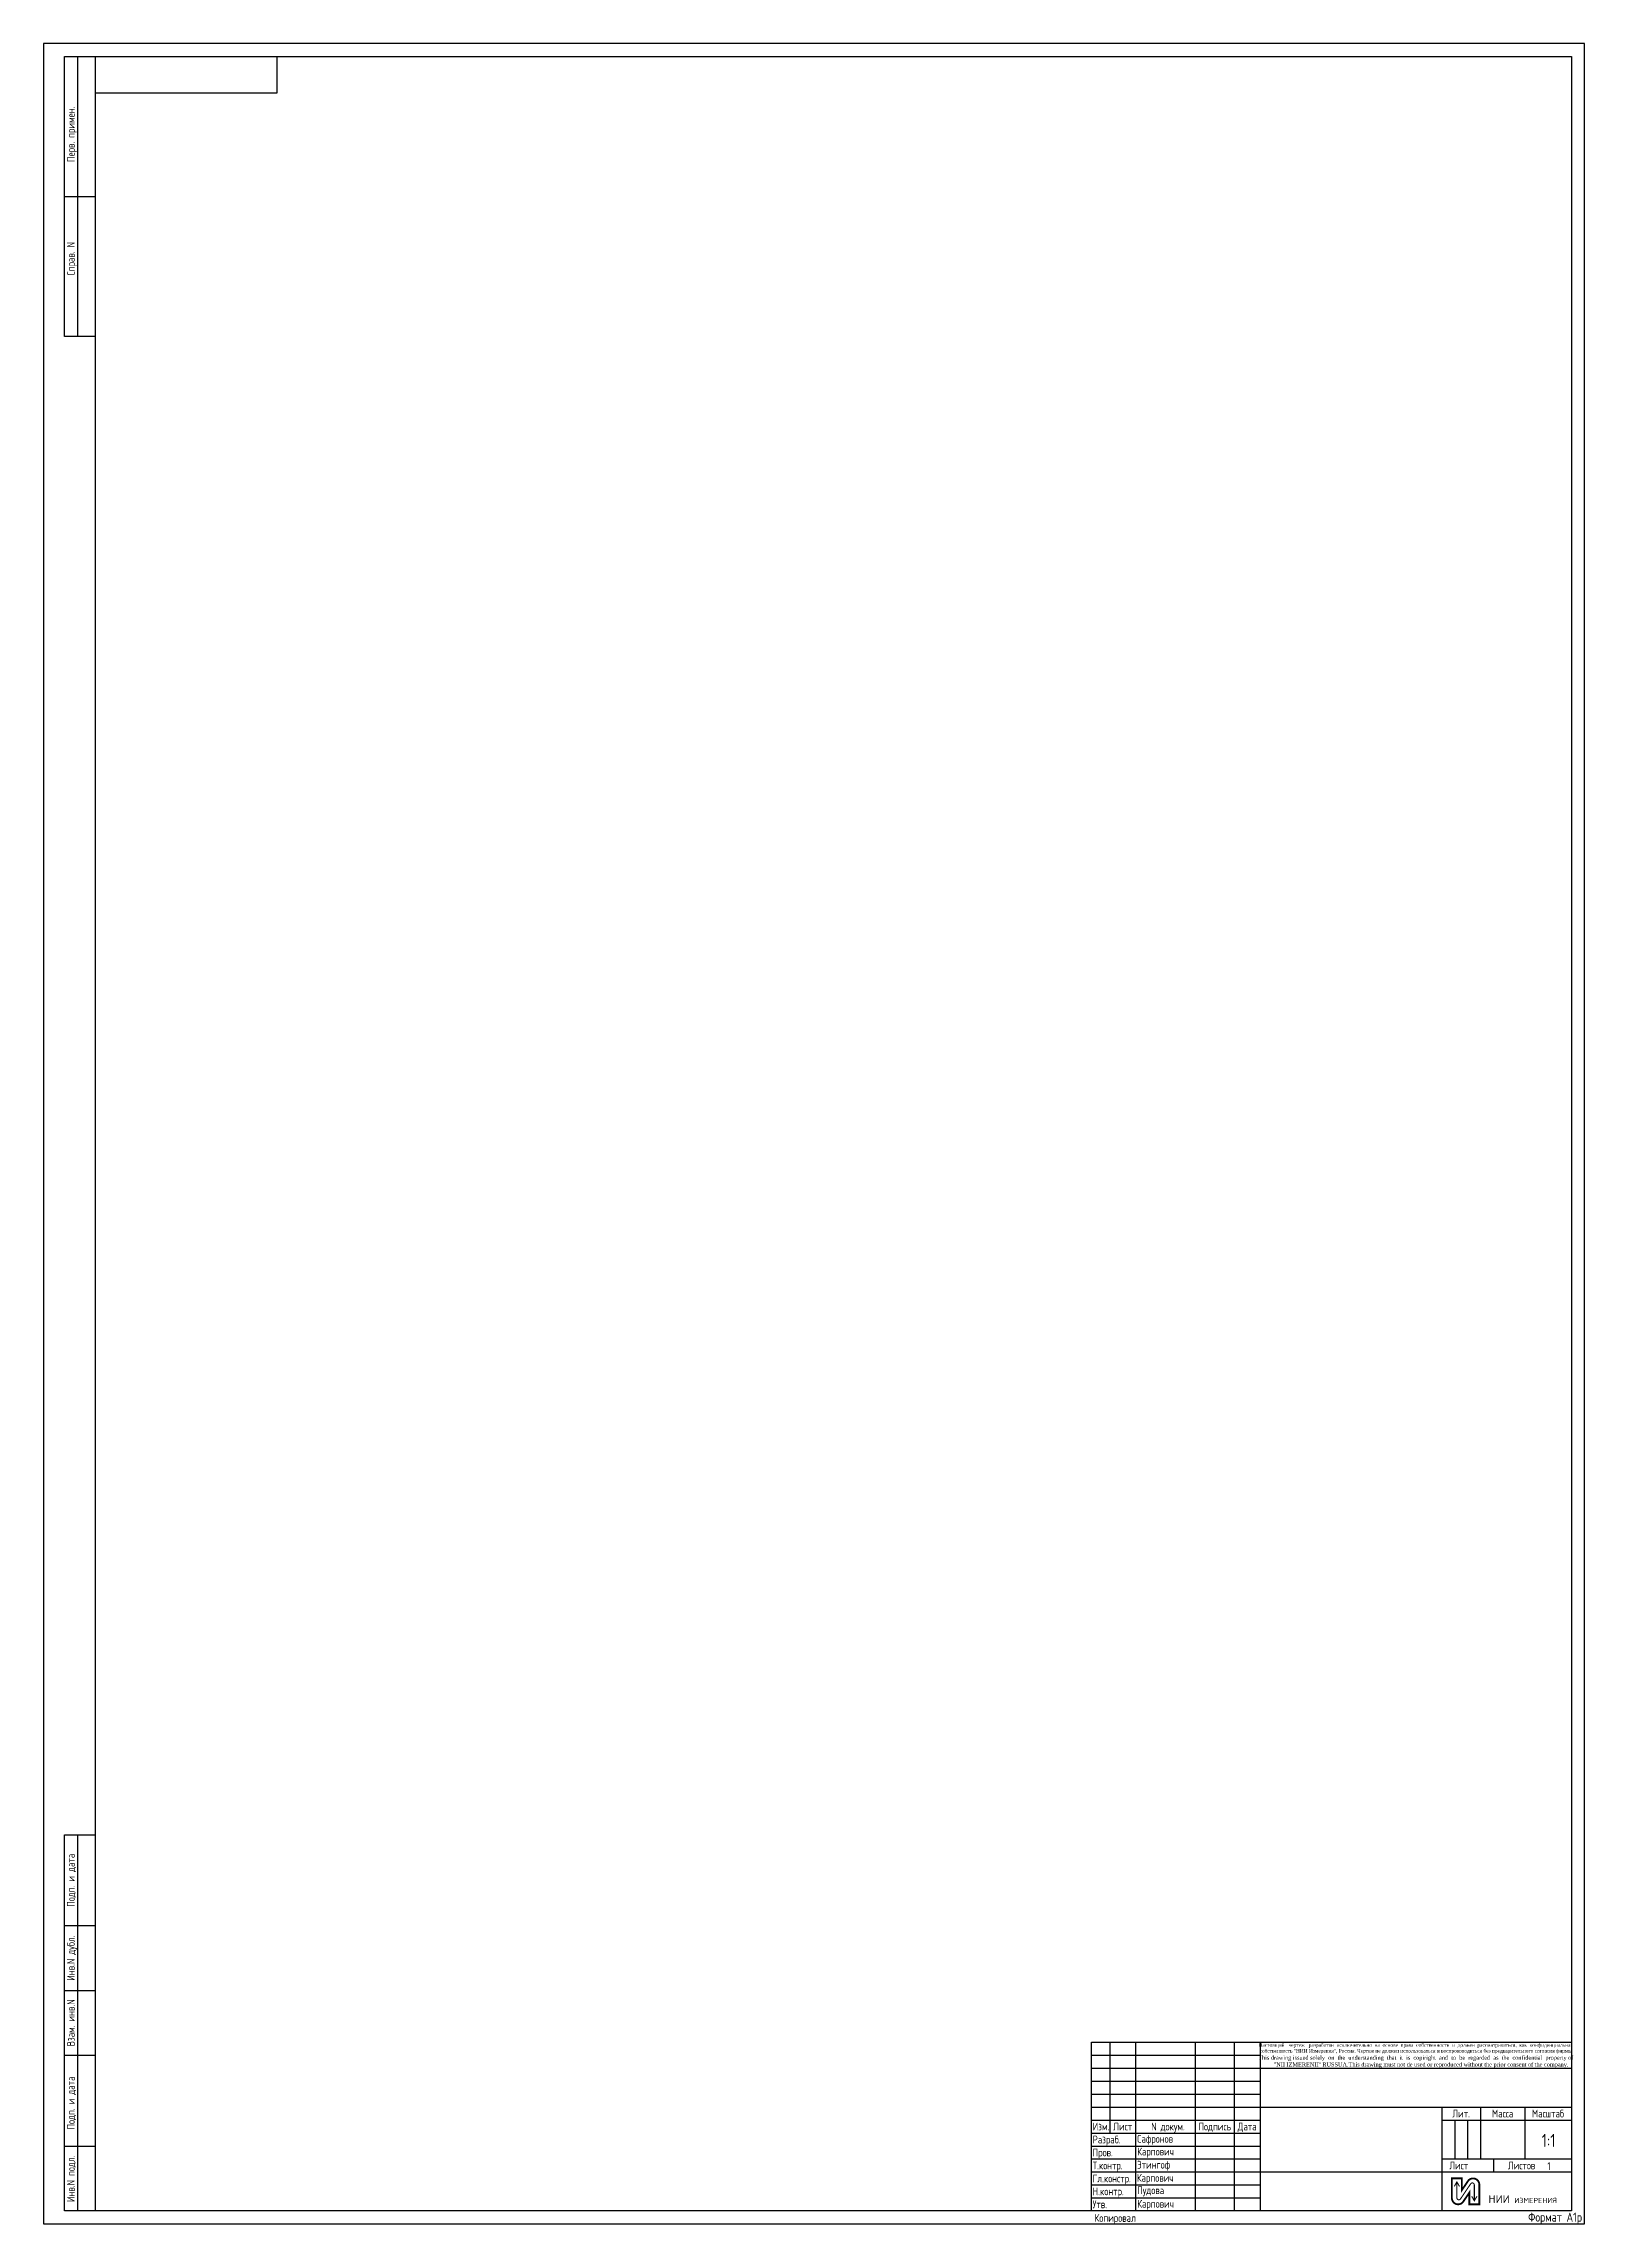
# Paper-space layout 'А1р -л(1)' of a CAD drawing. Header units: millimetres. Extents: x 0 to 594, y 0 to 841.
import ezdxf
from ezdxf.enums import TextEntityAlignment as Align

# ---------------------------------------------------------------- set-up
doc = ezdxf.new("R2010")
doc.units = ezdxf.units.MM
doc.layers.get('Defpoints').update_dxf_attribs({"color": 252})
doc.styles.add('ROMAND', font='romand')
doc.styles.add('TEXT', font='TXTA.SHX')
doc.styles.add('ГОСТ_А_2', font='')
doc.styles.get('ГОСТ_А_2').set_extended_font_data('GOST_type_A')

# ---------------------------------------------------------------- blocks, each defined once
blk = doc.blocks.new('LBL_BV', base_point=(539, 20))
at = {"color": 7, "const_width": 0.7}
blk.add_lwpolyline([(549.65474, 7.5), (553.500306, 7.5), (553.500306, 15.096521, 0.739961), (549.104253, 16.44053), (546.770566, 12.980696), (546.770566, 17.5), (542.925, 17.5), (542.925, 9.903479, 0.739961), (547.321053, 8.55947), (549.65474, 12.019304)], format="xyb", close=True, dxfattribs=at)
at = {"color": 7, "const_width": 0.4}
for points in [[(543.847783, 14.413515), (544.847783, 16.145566), (545.847783, 14.413515)], [(550.577523, 10.586485), (551.577523, 8.854434), (552.577523, 10.586485)]]:
    blk.add_lwpolyline(points, dxfattribs=at)
blk.add_lwpolyline([(544.847783, 16.145566), (544.847783, 10.027031, 0.739961), (546.25452, 9.596948), (550.170786, 15.403052, -0.739961), (551.577523, 14.972969), (551.577523, 8.854434)], format="xyb", dxfattribs=at)
at = {"style": 'ROMAND'}
for s, height, p in [('НИИ', 3, (557.000306, 8)), ('ИЗМЕРЕНИЯ', 2, (567.000306, 8))]:
    blk.add_text(s, height=height, dxfattribs=at).set_placement(p)
blk = doc.blocks.new('ГОСТ A1_p_л1I')
for p, q in [((90, 822), (90, 836)), ((20, 822), (90, 822)), ((404, 70), (589, 70)), ((404, 5), (404, 70)), ((411, 70), (411, 35)), ((421, 70), (421, 5)), ((444, 70), (444, 5)), ((459, 70), (459, 5)), ((469, 70), (469, 5)), ((404, 65), (469, 65)), ((404, 60), (469, 60)), ((469, 60), (589, 60)), ((404, 55), (469, 55)), ((404, 55), (469, 55)), ((404, 50), (469, 50)), ((404, 45), (469, 45)), ((469, 45), (589, 45)), ((539, 45), (539, 5)), ((554, 45), (554, 25)), ((571, 45), (571, 25)), ((404, 40), (469, 40)), ((404, 35), (469, 35)), ((539, 40), (589, 40)), ((544, 40), (544, 25)), ((549, 40), (549, 25)), ((404, 30), (469, 30)), ((404, 25), (469, 25)), ((404, 20), (469, 20)), ((404, 20), (421, 20)), ((421, 20), (444, 20)), ((469, 20), (589, 20)), ((539, 25), (589, 25)), ((559, 25), (559, 20)), ((404, 15), (469, 15)), ((404, 10), (469, 10))]:
    blk.add_line(p, q)
for points in [[(0, 0), (594, 0), (594, 841), (0, 841)], [(20, 836), (589, 836), (589, 5), (20, 5)]]:
    blk.add_lwpolyline(points, close=True)
for points in [[(20, 728), (8, 728), (8, 836), (20, 836)], [(13, 836), (13, 728)], [(8, 782), (20, 782)], [(20, 5), (8, 5), (8, 150), (20, 150)], [(13, 150), (13, 5)], [(8, 115), (20, 115)], [(8, 90), (20, 90)], [(8, 65), (20, 65)], [(8, 30), (20, 30)]]:
    blk.add_lwpolyline(points)
blk.add_blockref('LBL_BV', (539, 20))
at = {"style": 'ГОСТ_А_2'}
for s, p in [('Перв. примен.', (12, 806)), ('Справ. N', (12, 758)), ('Подп. и дата', (12, 132.5)), ('Инв.N дубл.', (12, 102.5)), ('Взам. инв.N', (12, 77.5)), ('Подп. и дата', (12, 46.57)), ('Инв.N подл.', (12, 17.35))]:
    blk.add_text(s, height=3, rotation=90, dxfattribs=at).set_placement(p, align=Align.CENTER)
for s, p in [('Лит.', (546.5, 41)), ('Масса', (562.5, 41)), ('Масштаб', (580, 41)), ('Изм.', (407.65, 36)), ('Лист', (416, 36)), ('N докум.', (433.47, 36)), ('Подпись', (451.5, 36)), ('Дата', (464, 36)), ('Лист', (545.58, 21)), ('Листов', (569.81, 21))]:
    blk.add_text(s, height=3, dxfattribs=at).set_placement(p, align=Align.CENTER)
for s, p in [('Разраб.', (404.42, 31)), ('Пров.', (404.42, 26)), ('Т.контр.', (404.42, 21)), ('Гл.констр.', (404.42, 16)), ('Утв.', (404.42, 6)), ('Н.контр.', (404.42, 11)), ('Копировал', (405.16, 0.74))]:
    blk.add_text(s, height=3, dxfattribs=at).set_placement(p)
blk.add_attdef('NUMBER2', text='', height=5, rotation=180, dxfattribs=at).set_placement((55.26, 832.1), align=Align.CENTER)
at = {"lineweight": 30, "style": 'ГОСТ_А_2'}
for tag, height, p in [('NUMBER1', 7, (534, 49.83)), ('TITLE_1', 4, (503.46, 39.7)), ('TITLE_2', 4, (503.46, 33.96)), ('TITLE_4', 4, (503.46, 22.13)), ('TITLE_3', 4, (503.46, 27.88))]:
    blk.add_attdef(tag, text='', height=height, dxfattribs=at).set_placement(p, align=Align.CENTER)
at = {"width": 0.5}
for tag, p in [('DATA_IZ', (463.76, 41.09)), ('DATA_PR', (463.76, 26.09)), ('DATA_RZ', (463.76, 31.09)), ('DATA_GT', (463.76, 16.09)), ('DATA_TK', (463.76, 21.09)), ('DATA_NK', (463.76, 11.09)), ('DATA_UT', (463.76, 6.09))]:
    blk.add_attdef(tag, text='', height=2.5, dxfattribs=at).set_placement(p, align=Align.CENTER)
at = {"style": 'ГОСТ_А_2'}
for tag, p in [('MAKE_IT', (421.6, 31.27)), ('CHECK_IT', (421.6, 26.34)), ('KONSTR_GL', (421.46, 16.2)), ('T_CNTRL', (421.6, 21.27)), ('M_UP', (480.15, 14.66)), ('LS', (553.04, 20.75)), ('LSS', (579.73, 20.75)), ('N_CNTRL', (421.6, 11.42)), ('UTW', (421.6, 6.21)), ('M_CEN', (469.8, 10.46)), ('M_DOWN', (480.03, 6.05))]:
    blk.add_attdef(tag, p, '', height=3, dxfattribs=at)
at = {"style": 'ГОСТ_А_2', "width": 0.8}
for tag, p in [('LT1', (541.48, 33.1)), ('LT2', (546.45, 33.1)), ('LT3', (551.47, 33.1))]:
    blk.add_attdef(tag, text='', height=3, dxfattribs=at).set_placement(p, align=Align.MIDDLE_CENTER)
at = {"style": 'ГОСТ_А_2'}
for tag, height, p in [('MASS', 3, (562.5, 31.79)), ('SCALE', 5, (580.23, 29.63))]:
    blk.add_attdef(tag, text='', height=height, dxfattribs=at).set_placement(p, align=Align.CENTER)
at = {"style": 'TEXT', "width": 0.8}
blk.add_attdef('DWGPREFIX\\DWGNAME', text='', height=2, dxfattribs=at).set_placement((476.1, 1.63), align=Align.CENTER)
at = {"style": 'ГОСТ_А_2'}
blk.add_attdef('FORMAT_4', text='', height=3.5, dxfattribs=at).set_placement((593.17, 2.57), align=Align.MIDDLE_RIGHT)
at = {"layer": 'Defpoints', "lineweight": 5, "insert": (529, 67.61), "char_height": 1.35, "width": 119.9981, "attachment_point": 5}
blk.add_mtext('{\\fTimes New Roman|b0|i0|c204|p18;Настоящий   чертеж   разработан  исключительно  на  основе  права  собственности  и  должен  рассматриваться,  как  конфиденциальная собственность "НИИ Измерения", Россия. Чертеж не должен использоваться и воспроизводиться без предварительного согласия фирмы}', dxfattribs=at)
at = {"layer": 'Defpoints', "lineweight": 5, "insert": (529, 62.5), "char_height": 1.58, "width": 119.9981, "attachment_point": 5, "style": 'TEXT'}
blk.add_mtext("{\\fTimes New Roman|b0|i0|c0|p18;This drawing issued solely  on  the  understanding  that  it  is  copiright  and  to  be  regarded  as  the  confidential  property of        ''NII IZMERENII'' RUSSUA.This drawing must not de used or reproduced without the prior consent of the company.}", dxfattribs=at)

psp = doc.layouts.new('А1р -л(1)')

# ---------------------------------------------------------------- block references
ref = psp.add_blockref('ГОСТ A1_p_л1I', (0, 0))
ref.add_attrib('MAKE_IT', 'Сафронов', (421.6, 31.27), dxfattribs={"height": 3, "style": 'ГОСТ_А_2'})
ref.add_attrib('CHECK_IT', 'Карпович', (421.6, 26.34), dxfattribs={"height": 3, "style": 'ГОСТ_А_2'})
ref.add_attrib('T_CNTRL', 'Этингоф', (421.6, 21.27), dxfattribs={"height": 3, "style": 'ГОСТ_А_2'})
ref.add_attrib('KONSTR_GL', 'Карпович', (421.46, 16.2), dxfattribs={"height": 3, "style": 'ГОСТ_А_2'})
ref.add_attrib('N_CNTRL', 'Пудова', (421.6, 11.42), dxfattribs={"height": 3, "style": 'ГОСТ_А_2'})
ref.add_attrib('UTW', 'Карпович', (421.6, 6.21), dxfattribs={"height": 3, "style": 'ГОСТ_А_2'})
ref.add_attrib('SCALE', '1:1', dxfattribs={"height": 5, "style": 'ГОСТ_А_2'}).set_placement((580.23, 29.63), align=Align.CENTER)
ref.add_attrib('LSS', '1', (579.73, 20.75), dxfattribs={"height": 3, "style": 'ГОСТ_А_2'})
ref.add_attrib('FORMAT_4', 'Формат А1p', dxfattribs={"height": 3.5, "style": 'ГОСТ_А_2'}).set_placement((593.17, 2.57), align=Align.MIDDLE_RIGHT)

doc.saveas('drawing.dxf')
